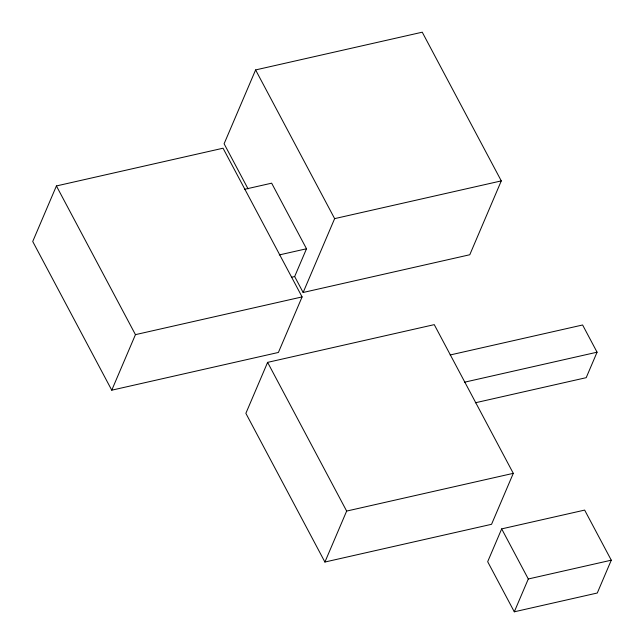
<?xml version="1.0" encoding="UTF-8"?>
<svg xmlns="http://www.w3.org/2000/svg" width="644" height="644" viewBox="0 0 644 644"><rect width="100%" height="100%" fill="white"/><g stroke="black" fill="none" stroke-linecap="round" stroke-linejoin="round"><path stroke-width="0.97" d="M56.414 185.947L32.723 241.484L111.758 390.184L278.401 352.453L302.092 296.916L223.057 148.217L56.414 185.947L135.449 334.647L111.758 390.184M244.438 189.336L271.647 183.178L306.504 248.769L294.662 276.534L303.139 292.481L469.782 254.75L501.282 180.9L422.247 32.2L255.604 69.93L224.104 143.781L248.061 188.853M267.614 362.371L245.871 413.335L324.906 562.035L491.549 524.305L513.292 473.34L434.257 324.64L267.614 362.371L346.649 511.07L324.906 562.035M303.139 292.481L334.639 218.63L255.604 69.93M501.676 528.885L487.677 561.705L514.298 611.8L597.278 593.011L611.277 560.191L584.647 510.096L501.676 528.885L528.297 578.98L514.298 611.8M450.148 354.973L582.611 324.987L597.069 352.196L586.201 377.674L475.328 402.782M334.639 218.63L501.282 180.9M279.295 254.927L306.504 248.769M291.748 277.194L294.662 276.534M135.449 334.647L302.092 296.916M464.606 382.182L597.069 352.196M346.649 511.07L513.292 473.34M528.297 578.98L611.277 560.191"/></g></svg>
